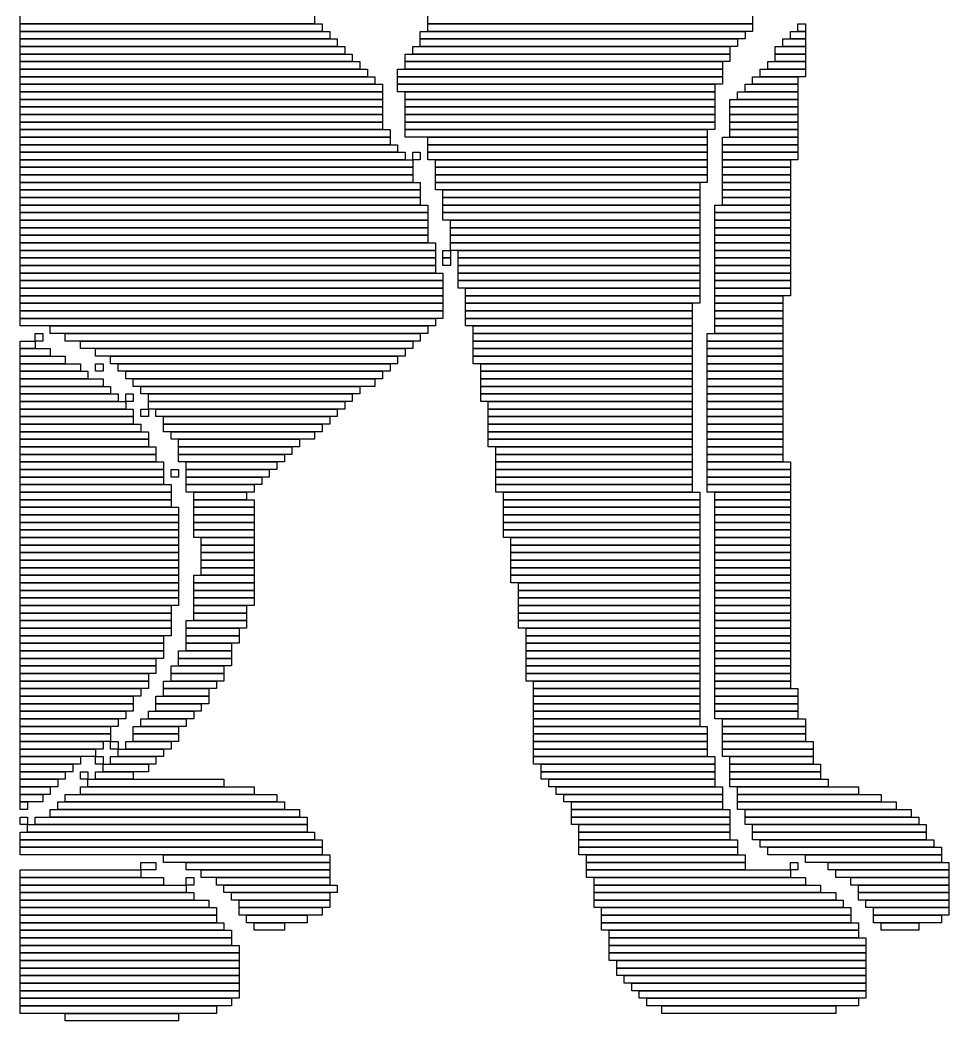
# Model space of a CAD drawing. Extents: x 445 to 568, y 413 to 631.
# Drawn here: x 445 to 568, y 413 to 545.5 of the extents above; entities that cross this region are included whole.
import ezdxf

# ---------------------------------------------------------------- set-up
doc = ezdxf.new("R2010")
doc.units = 0

msp = doc.modelspace()

# ---------------------------------------------------------------- linework, layer by layer
for p, q in [((445, 545), (445, 546)), ((484, 546), (484, 545)), ((499, 545), (499, 546)), ((542, 546), (542, 545)), ((484, 545), (445, 545)), ((445, 545), (485, 545)), ((445, 544), (445, 545)), ((485, 545), (485, 544)), ((542, 545), (499, 545)), ((499, 545), (542, 545)), ((499, 544), (499, 545)), ((542, 545), (542, 544)), ((548, 545), (549, 545)), ((548, 544), (548, 545)), ((549, 545), (549, 544)), ((485, 544), (445, 544)), ((445, 544), (486, 544)), ((445, 543), (445, 544)), ((486, 544), (486, 543)), ((498, 544), (541, 544)), ((498, 543), (498, 544)), ((542, 544), (499, 544)), ((541, 544), (541, 543)), ((547, 544), (549, 544)), ((547, 543), (547, 544)), ((549, 544), (548, 544)), ((549, 544), (549, 543)), ((486, 543), (445, 543)), ((445, 543), (487, 543)), ((445, 542), (445, 543)), ((487, 542), (445, 542)), ((445, 542), (488, 542)), ((445, 541), (445, 542)), ((487, 543), (487, 542)), ((488, 542), (488, 541)), ((497, 542), (539, 542)), ((497, 541), (497, 542)), ((541, 543), (498, 543)), ((498, 543), (540, 543)), ((498, 542), (498, 543)), ((540, 542), (498, 542)), ((539, 542), (539, 541)), ((540, 543), (540, 542)), ((545, 542), (549, 542)), ((545, 541), (545, 542)), ((546, 543), (549, 543)), ((546, 542), (546, 543)), ((549, 542), (546, 542)), ((549, 543), (547, 543)), ((549, 543), (549, 542)), ((549, 542), (549, 541)), ((488, 541), (445, 541)), ((445, 541), (489, 541)), ((445, 540), (445, 541)), ((489, 541), (489, 540)), ((496, 541), (539, 541)), ((496, 540), (496, 541)), ((539, 541), (497, 541)), ((539, 541), (539, 540)), ((549, 541), (545, 541)), ((545, 541), (549, 541)), ((545, 540), (545, 541)), ((549, 541), (549, 540)), ((489, 540), (445, 540)), ((445, 540), (490, 540)), ((445, 539), (445, 540)), ((490, 540), (490, 539)), ((539, 540), (496, 540)), ((496, 540), (538, 540)), ((496, 539), (496, 540)), ((538, 540), (538, 539)), ((544, 540), (549, 540)), ((544, 539), (544, 540)), ((549, 540), (545, 540)), ((549, 540), (549, 539)), ((490, 539), (445, 539)), ((445, 539), (491, 539)), ((445, 538), (445, 539)), ((491, 538), (445, 538)), ((445, 538), (492, 538)), ((445, 537), (445, 538)), ((491, 539), (491, 538)), ((492, 538), (492, 537)), ((495, 539), (538, 539)), ((495, 538), (495, 539)), ((538, 538), (495, 538)), ((495, 538), (538, 538)), ((495, 537), (495, 538)), ((538, 539), (496, 539)), ((538, 539), (538, 538)), ((538, 538), (538, 537)), ((542, 538), (548, 538)), ((542, 537), (542, 538)), ((543, 539), (549, 539)), ((543, 538), (543, 539)), ((549, 538), (543, 538)), ((549, 539), (544, 539)), ((548, 538), (548, 537)), ((549, 539), (549, 538)), ((492, 537), (445, 537)), ((445, 537), (493, 537)), ((445, 536), (445, 537)), ((493, 537), (493, 536)), ((538, 537), (495, 537)), ((495, 537), (537, 537)), ((495, 536), (495, 537)), ((537, 537), (537, 536)), ((541, 537), (548, 537)), ((541, 536), (541, 537)), ((548, 537), (542, 537)), ((548, 537), (548, 536)), ((493, 536), (445, 536)), ((445, 536), (493, 536)), ((445, 535), (445, 536)), ((493, 536), (493, 535)), ((537, 536), (495, 536)), ((496, 536), (537, 536)), ((496, 535), (496, 536)), ((537, 536), (537, 535)), ((540, 536), (548, 536)), ((540, 535), (540, 536)), ((548, 536), (541, 536)), ((548, 536), (548, 535)), ((493, 535), (445, 535)), ((445, 535), (493, 535)), ((445, 534), (445, 535)), ((493, 534), (445, 534)), ((445, 534), (493, 534)), ((445, 533), (445, 534)), ((493, 535), (493, 534)), ((493, 534), (493, 533)), ((537, 535), (496, 535)), ((496, 535), (537, 535)), ((496, 534), (496, 535)), ((537, 534), (496, 534)), ((496, 534), (537, 534)), ((496, 533), (496, 534)), ((537, 535), (537, 534)), ((537, 534), (537, 533)), ((539, 535), (548, 535)), ((539, 534), (539, 535)), ((548, 534), (539, 534)), ((539, 534), (548, 534)), ((539, 533), (539, 534)), ((548, 535), (540, 535)), ((548, 535), (548, 534)), ((548, 534), (548, 533)), ((493, 533), (445, 533)), ((445, 533), (493, 533)), ((445, 532), (445, 533)), ((493, 533), (493, 532)), ((537, 533), (496, 533)), ((496, 533), (537, 533)), ((496, 532), (496, 533)), ((537, 533), (537, 532)), ((548, 533), (539, 533)), ((539, 533), (548, 533)), ((539, 532), (539, 533)), ((548, 533), (548, 532)), ((493, 532), (445, 532)), ((445, 532), (493, 532)), ((445, 531), (445, 532)), ((493, 532), (493, 531)), ((537, 532), (496, 532)), ((496, 532), (537, 532)), ((496, 531), (496, 532)), ((537, 532), (537, 531)), ((548, 532), (539, 532)), ((539, 532), (548, 532)), ((539, 531), (539, 532)), ((548, 532), (548, 531)), ((493, 531), (445, 531)), ((445, 531), (494, 531)), ((445, 530), (445, 531)), ((494, 530), (445, 530)), ((445, 530), (494, 530)), ((445, 529), (445, 530)), ((494, 531), (494, 530)), ((494, 530), (494, 529)), ((537, 531), (496, 531)), ((496, 531), (536, 531)), ((496, 530), (496, 531)), ((536, 530), (496, 530)), ((499, 530), (536, 530)), ((499, 529), (499, 530)), ((536, 531), (536, 530)), ((536, 530), (536, 529)), ((538, 530), (548, 530)), ((538, 529), (538, 530)), ((548, 531), (539, 531)), ((539, 531), (548, 531)), ((539, 530), (539, 531)), ((548, 530), (539, 530)), ((548, 531), (548, 530)), ((548, 530), (548, 529)), ((494, 529), (445, 529)), ((445, 529), (495, 529)), ((445, 528), (445, 529)), ((495, 529), (495, 528)), ((536, 529), (499, 529)), ((499, 529), (536, 529)), ((499, 528), (499, 529)), ((536, 529), (536, 528)), ((548, 529), (538, 529)), ((538, 529), (548, 529)), ((538, 528), (538, 529)), ((548, 529), (548, 528)), ((495, 528), (445, 528)), ((445, 528), (496, 528)), ((445, 527), (445, 528)), ((496, 528), (496, 527)), ((497, 528), (498, 528)), ((497, 527), (497, 528)), ((498, 528), (498, 527)), ((536, 528), (499, 528)), ((499, 528), (536, 528)), ((499, 527), (499, 528)), ((536, 528), (536, 527)), ((548, 528), (538, 528)), ((538, 528), (548, 528)), ((538, 527), (538, 528)), ((548, 528), (548, 527)), ((496, 527), (445, 527)), ((445, 527), (497, 527)), ((445, 526), (445, 527)), ((498, 527), (497, 527)), ((497, 527), (497, 526)), ((536, 527), (499, 527)), ((500, 527), (536, 527)), ((500, 526), (500, 527)), ((536, 527), (536, 526)), ((548, 527), (538, 527)), ((538, 527), (547, 527)), ((538, 526), (538, 527)), ((547, 527), (547, 526)), ((497, 526), (445, 526)), ((445, 526), (497, 526)), ((445, 525), (445, 526)), ((497, 525), (445, 525)), ((445, 525), (497, 525)), ((445, 524), (445, 525)), ((497, 526), (497, 525)), ((497, 525), (497, 524)), ((536, 526), (500, 526)), ((500, 526), (536, 526)), ((500, 525), (500, 526)), ((536, 525), (500, 525)), ((500, 525), (536, 525)), ((500, 524), (500, 525)), ((536, 526), (536, 525)), ((536, 525), (536, 524)), ((547, 526), (538, 526)), ((538, 526), (547, 526)), ((538, 525), (538, 526)), ((547, 525), (538, 525)), ((538, 525), (547, 525)), ((538, 524), (538, 525)), ((547, 526), (547, 525)), ((547, 525), (547, 524)), ((497, 524), (445, 524)), ((445, 524), (498, 524)), ((445, 523), (445, 524)), ((498, 524), (498, 523)), ((536, 524), (500, 524)), ((500, 524), (535, 524)), ((500, 523), (500, 524)), ((535, 524), (535, 523)), ((547, 524), (538, 524)), ((538, 524), (547, 524)), ((538, 523), (538, 524)), ((547, 524), (547, 523)), ((498, 523), (445, 523)), ((445, 523), (498, 523)), ((445, 522), (445, 523)), ((498, 523), (498, 522)), ((535, 523), (500, 523)), ((501, 523), (535, 523)), ((501, 522), (501, 523)), ((535, 523), (535, 522)), ((547, 523), (538, 523)), ((538, 523), (547, 523)), ((538, 522), (538, 523)), ((547, 523), (547, 522)), ((498, 522), (445, 522)), ((445, 522), (498, 522)), ((445, 521), (445, 522)), ((498, 521), (445, 521)), ((445, 521), (499, 521)), ((445, 520), (445, 521)), ((498, 522), (498, 521)), ((499, 521), (499, 520)), ((535, 522), (501, 522)), ((501, 522), (535, 522)), ((501, 521), (501, 522)), ((535, 521), (501, 521)), ((501, 521), (535, 521)), ((501, 520), (501, 521)), ((535, 522), (535, 521)), ((535, 521), (535, 520)), ((537, 521), (547, 521)), ((537, 520), (537, 521)), ((547, 522), (538, 522)), ((538, 522), (547, 522)), ((538, 521), (538, 522)), ((547, 521), (538, 521)), ((547, 522), (547, 521)), ((547, 521), (547, 520)), ((499, 520), (445, 520)), ((445, 520), (499, 520)), ((445, 519), (445, 520)), ((499, 520), (499, 519)), ((535, 520), (501, 520)), ((501, 520), (535, 520)), ((501, 519), (501, 520)), ((535, 520), (535, 519)), ((547, 520), (537, 520)), ((537, 520), (547, 520)), ((537, 519), (537, 520)), ((547, 520), (547, 519)), ((499, 519), (445, 519)), ((445, 519), (499, 519)), ((445, 518), (445, 519)), ((499, 519), (499, 518)), ((535, 519), (501, 519)), ((502, 519), (535, 519)), ((502, 518), (502, 519)), ((535, 519), (535, 518)), ((547, 519), (537, 519)), ((537, 519), (547, 519)), ((537, 518), (537, 519)), ((547, 519), (547, 518)), ((499, 518), (445, 518)), ((445, 518), (499, 518)), ((445, 517), (445, 518)), ((499, 517), (445, 517)), ((445, 517), (499, 517)), ((445, 516), (445, 517)), ((499, 518), (499, 517)), ((499, 517), (499, 516)), ((535, 518), (502, 518)), ((502, 518), (535, 518)), ((502, 517), (502, 518)), ((535, 517), (502, 517)), ((502, 517), (535, 517)), ((502, 516), (502, 517)), ((535, 518), (535, 517)), ((535, 517), (535, 516)), ((547, 518), (537, 518)), ((537, 518), (547, 518)), ((537, 517), (537, 518)), ((547, 517), (537, 517)), ((537, 517), (547, 517)), ((537, 516), (537, 517)), ((547, 518), (547, 517)), ((547, 517), (547, 516)), ((499, 516), (445, 516)), ((445, 516), (500, 516)), ((445, 515), (445, 516)), ((500, 516), (500, 515)), ((535, 516), (502, 516)), ((502, 516), (535, 516)), ((502, 515), (502, 516)), ((535, 516), (535, 515)), ((547, 516), (537, 516)), ((537, 516), (547, 516)), ((537, 515), (537, 516)), ((547, 516), (547, 515)), ((500, 515), (445, 515)), ((445, 515), (500, 515)), ((445, 514), (445, 515)), ((500, 515), (500, 514)), ((501, 515), (502, 515)), ((501, 514), (501, 515)), ((535, 515), (502, 515)), ((502, 515), (502, 514)), ((503, 515), (535, 515)), ((503, 514), (503, 515)), ((535, 515), (535, 514)), ((547, 515), (537, 515)), ((537, 515), (547, 515)), ((537, 514), (537, 515)), ((547, 515), (547, 514)), ((500, 514), (445, 514)), ((445, 514), (500, 514)), ((445, 513), (445, 514)), ((500, 513), (445, 513)), ((445, 513), (500, 513)), ((445, 512), (445, 513)), ((500, 514), (500, 513)), ((500, 513), (500, 512)), ((502, 514), (501, 514)), ((501, 514), (502, 514)), ((501, 513), (501, 514)), ((502, 513), (501, 513)), ((502, 514), (502, 513)), ((535, 514), (503, 514)), ((503, 514), (535, 514)), ((503, 513), (503, 514)), ((535, 513), (503, 513)), ((503, 513), (535, 513)), ((503, 512), (503, 513)), ((535, 514), (535, 513)), ((535, 513), (535, 512)), ((547, 514), (537, 514)), ((537, 514), (547, 514)), ((537, 513), (537, 514)), ((547, 513), (537, 513)), ((537, 513), (547, 513)), ((537, 512), (537, 513)), ((547, 514), (547, 513)), ((547, 513), (547, 512)), ((500, 512), (445, 512)), ((445, 512), (501, 512)), ((445, 511), (445, 512)), ((501, 512), (501, 511)), ((535, 512), (503, 512)), ((503, 512), (535, 512)), ((503, 511), (503, 512)), ((535, 512), (535, 511)), ((547, 512), (537, 512)), ((537, 512), (547, 512)), ((537, 511), (537, 512)), ((547, 512), (547, 511)), ((501, 511), (445, 511)), ((445, 511), (501, 511)), ((445, 510), (445, 511)), ((501, 511), (501, 510)), ((535, 511), (503, 511)), ((503, 511), (535, 511)), ((503, 510), (503, 511)), ((535, 511), (535, 510)), ((547, 511), (537, 511)), ((537, 511), (547, 511)), ((537, 510), (537, 511)), ((547, 511), (547, 510)), ((501, 510), (445, 510)), ((445, 510), (501, 510)), ((445, 509), (445, 510)), ((501, 509), (445, 509)), ((445, 509), (501, 509)), ((445, 508), (445, 509)), ((501, 510), (501, 509)), ((501, 509), (501, 508)), ((535, 510), (503, 510)), ((504, 510), (535, 510)), ((504, 509), (504, 510)), ((535, 509), (504, 509)), ((504, 509), (535, 509)), ((504, 508), (504, 509)), ((535, 510), (535, 509)), ((535, 509), (535, 508)), ((547, 510), (537, 510)), ((537, 510), (547, 510)), ((537, 509), (537, 510)), ((547, 509), (537, 509)), ((537, 509), (546, 509)), ((537, 508), (537, 509)), ((546, 509), (546, 508)), ((547, 510), (547, 509)), ((501, 508), (445, 508)), ((445, 508), (501, 508)), ((445, 507), (445, 508)), ((501, 508), (501, 507)), ((535, 508), (504, 508)), ((504, 508), (534, 508)), ((504, 507), (504, 508)), ((534, 508), (534, 507)), ((546, 508), (537, 508)), ((537, 508), (546, 508)), ((537, 507), (537, 508)), ((546, 508), (546, 507)), ((501, 507), (445, 507)), ((445, 507), (501, 507)), ((445, 506), (445, 507)), ((501, 507), (501, 506)), ((534, 507), (504, 507)), ((504, 507), (534, 507)), ((504, 506), (504, 507)), ((534, 507), (534, 506)), ((546, 507), (537, 507)), ((537, 507), (546, 507)), ((537, 506), (537, 507)), ((546, 507), (546, 506)), ((501, 506), (445, 506)), ((445, 506), (500, 506)), ((445, 505), (445, 506)), ((500, 505), (445, 505)), ((449, 505), (499, 505)), ((449, 504), (449, 505)), ((499, 505), (499, 504)), ((500, 506), (500, 505)), ((534, 506), (504, 506)), ((504, 506), (534, 506)), ((504, 505), (504, 506)), ((534, 505), (504, 505)), ((505, 505), (534, 505)), ((505, 504), (505, 505)), ((534, 506), (534, 505)), ((534, 505), (534, 504)), ((546, 506), (537, 506)), ((537, 506), (546, 506)), ((537, 505), (537, 506)), ((546, 505), (537, 505)), ((537, 505), (546, 505)), ((537, 504), (537, 505)), ((546, 506), (546, 505)), ((546, 505), (546, 504)), ((447, 504), (448, 504)), ((447, 503), (447, 504)), ((448, 504), (448, 503)), ((499, 504), (449, 504)), ((451, 504), (498, 504)), ((451, 503), (451, 504)), ((498, 504), (498, 503)), ((534, 504), (505, 504)), ((505, 504), (534, 504)), ((505, 503), (505, 504)), ((534, 504), (534, 503)), ((536, 504), (546, 504)), ((536, 503), (536, 504)), ((546, 504), (537, 504)), ((546, 504), (546, 503)), ((445, 503), (447, 503)), ((445, 502), (445, 503)), ((448, 503), (447, 503)), ((447, 503), (447, 502)), ((498, 503), (451, 503)), ((453, 503), (497, 503)), ((453, 502), (453, 503)), ((497, 503), (497, 502)), ((534, 503), (505, 503)), ((505, 503), (534, 503)), ((505, 502), (505, 503)), ((534, 503), (534, 502)), ((546, 503), (536, 503)), ((536, 503), (546, 503)), ((536, 502), (536, 503)), ((546, 503), (546, 502)), ((447, 502), (445, 502)), ((445, 502), (449, 502)), ((445, 501), (445, 502)), ((449, 501), (445, 501)), ((445, 501), (451, 501)), ((445, 500), (445, 501)), ((449, 502), (449, 501)), ((451, 501), (451, 500)), ((497, 502), (453, 502)), ((455, 502), (496, 502)), ((455, 501), (455, 502)), ((496, 501), (455, 501)), ((457, 501), (495, 501)), ((457, 500), (457, 501)), ((495, 501), (495, 500)), ((496, 502), (496, 501)), ((534, 502), (505, 502)), ((505, 502), (534, 502)), ((505, 501), (505, 502)), ((534, 501), (505, 501)), ((505, 501), (534, 501)), ((505, 500), (505, 501)), ((534, 502), (534, 501)), ((534, 501), (534, 500)), ((546, 502), (536, 502)), ((536, 502), (546, 502)), ((536, 501), (536, 502)), ((546, 501), (536, 501)), ((536, 501), (546, 501)), ((536, 500), (536, 501)), ((546, 502), (546, 501)), ((546, 501), (546, 500)), ((451, 500), (445, 500)), ((445, 500), (453, 500)), ((445, 499), (445, 500)), ((453, 500), (453, 499)), ((455, 500), (456, 500)), ((455, 499), (455, 500)), ((456, 500), (456, 499)), ((495, 500), (457, 500)), ((458, 500), (494, 500)), ((458, 499), (458, 500)), ((494, 500), (494, 499)), ((534, 500), (505, 500)), ((506, 500), (534, 500)), ((506, 499), (506, 500)), ((534, 500), (534, 499)), ((546, 500), (536, 500)), ((536, 500), (546, 500)), ((536, 499), (536, 500)), ((546, 500), (546, 499)), ((453, 499), (445, 499)), ((445, 499), (454, 499)), ((445, 498), (445, 499)), ((454, 499), (454, 498)), ((456, 499), (455, 499)), ((494, 499), (458, 499)), ((459, 499), (493, 499)), ((459, 498), (459, 499)), ((493, 499), (493, 498)), ((534, 499), (506, 499)), ((506, 499), (534, 499)), ((506, 498), (506, 499)), ((534, 499), (534, 498)), ((546, 499), (536, 499)), ((536, 499), (546, 499)), ((536, 498), (536, 499)), ((546, 499), (546, 498)), ((454, 498), (445, 498)), ((445, 498), (456, 498)), ((445, 497), (445, 498)), ((456, 497), (445, 497)), ((445, 497), (457, 497)), ((445, 496), (445, 497)), ((456, 498), (456, 497)), ((457, 497), (457, 496)), ((493, 498), (459, 498)), ((460, 498), (492, 498)), ((460, 497), (460, 498)), ((492, 497), (460, 497)), ((461, 497), (490, 497)), ((461, 496), (461, 497)), ((490, 497), (490, 496)), ((492, 498), (492, 497)), ((534, 498), (506, 498)), ((506, 498), (534, 498)), ((506, 497), (506, 498)), ((534, 497), (506, 497)), ((506, 497), (534, 497)), ((506, 496), (506, 497)), ((534, 498), (534, 497)), ((534, 497), (534, 496)), ((546, 498), (536, 498)), ((536, 498), (546, 498)), ((536, 497), (536, 498)), ((546, 497), (536, 497)), ((536, 497), (546, 497)), ((536, 496), (536, 497)), ((546, 498), (546, 497)), ((546, 497), (546, 496)), ((457, 496), (445, 496)), ((445, 496), (458, 496)), ((445, 495), (445, 496)), ((458, 496), (458, 495)), ((459, 496), (460, 496)), ((459, 495), (459, 496)), ((460, 496), (460, 495)), ((490, 496), (461, 496)), ((462, 496), (489, 496)), ((462, 495), (462, 496)), ((489, 496), (489, 495)), ((534, 496), (506, 496)), ((506, 496), (534, 496)), ((506, 495), (506, 496)), ((534, 496), (534, 495)), ((546, 496), (536, 496)), ((536, 496), (546, 496)), ((536, 495), (536, 496)), ((546, 496), (546, 495)), ((458, 495), (445, 495)), ((445, 495), (459, 495)), ((445, 494), (445, 495)), ((460, 495), (459, 495)), ((459, 495), (459, 494)), ((489, 495), (462, 495)), ((462, 495), (488, 495)), ((462, 494), (462, 495)), ((488, 495), (488, 494)), ((534, 495), (506, 495)), ((507, 495), (534, 495)), ((507, 494), (507, 495)), ((534, 495), (534, 494)), ((546, 495), (536, 495)), ((536, 495), (546, 495)), ((536, 494), (536, 495)), ((546, 495), (546, 494)), ((459, 494), (445, 494)), ((445, 494), (460, 494)), ((445, 493), (445, 494)), ((460, 493), (445, 493)), ((445, 493), (460, 493)), ((445, 492), (445, 493)), ((460, 494), (460, 493)), ((460, 493), (460, 492)), ((461, 494), (462, 494)), ((461, 493), (461, 494)), ((462, 493), (461, 493)), ((488, 494), (462, 494)), ((462, 494), (462, 493)), ((463, 494), (487, 494)), ((463, 493), (463, 494)), ((487, 493), (463, 493)), ((464, 493), (486, 493)), ((464, 492), (464, 493)), ((486, 493), (486, 492)), ((487, 494), (487, 493)), ((534, 494), (507, 494)), ((507, 494), (534, 494)), ((507, 493), (507, 494)), ((534, 493), (507, 493)), ((507, 493), (534, 493)), ((507, 492), (507, 493)), ((534, 494), (534, 493)), ((534, 493), (534, 492)), ((546, 494), (536, 494)), ((536, 494), (546, 494)), ((536, 493), (536, 494)), ((546, 493), (536, 493)), ((536, 493), (546, 493)), ((536, 492), (536, 493)), ((546, 494), (546, 493)), ((546, 493), (546, 492)), ((460, 492), (445, 492)), ((445, 492), (461, 492)), ((445, 491), (445, 492)), ((461, 492), (461, 491)), ((486, 492), (464, 492)), ((464, 492), (485, 492)), ((464, 491), (464, 492)), ((485, 492), (485, 491)), ((534, 492), (507, 492)), ((507, 492), (534, 492)), ((507, 491), (507, 492)), ((534, 492), (534, 491)), ((546, 492), (536, 492)), ((536, 492), (546, 492)), ((536, 491), (536, 492)), ((546, 492), (546, 491)), ((461, 491), (445, 491)), ((445, 491), (462, 491)), ((445, 490), (445, 491)), ((462, 491), (462, 490)), ((485, 491), (464, 491)), ((465, 491), (484, 491)), ((465, 490), (465, 491)), ((484, 491), (484, 490)), ((534, 491), (507, 491)), ((507, 491), (534, 491)), ((507, 490), (507, 491)), ((534, 491), (534, 490)), ((546, 491), (536, 491)), ((536, 491), (546, 491)), ((536, 490), (536, 491)), ((546, 491), (546, 490)), ((462, 490), (445, 490)), ((445, 490), (462, 490)), ((445, 489), (445, 490)), ((462, 489), (445, 489)), ((445, 489), (463, 489)), ((445, 488), (445, 489)), ((462, 490), (462, 489)), ((463, 489), (463, 488)), ((484, 490), (465, 490)), ((466, 490), (482, 490)), ((466, 489), (466, 490)), ((482, 489), (466, 489)), ((466, 489), (481, 489)), ((466, 488), (466, 489)), ((481, 489), (481, 488)), ((482, 490), (482, 489)), ((534, 490), (507, 490)), ((507, 490), (534, 490)), ((507, 489), (507, 490)), ((534, 489), (507, 489)), ((508, 489), (534, 489)), ((508, 488), (508, 489)), ((534, 490), (534, 489)), ((534, 489), (534, 488)), ((546, 490), (536, 490)), ((536, 490), (546, 490)), ((536, 489), (536, 490)), ((546, 489), (536, 489)), ((536, 489), (546, 489)), ((536, 488), (536, 489)), ((546, 490), (546, 489)), ((546, 489), (546, 488)), ((463, 488), (445, 488)), ((445, 488), (463, 488)), ((445, 487), (445, 488)), ((463, 488), (463, 487)), ((481, 488), (466, 488)), ((466, 488), (480, 488)), ((466, 487), (466, 488)), ((480, 488), (480, 487)), ((534, 488), (508, 488)), ((508, 488), (534, 488)), ((508, 487), (508, 488)), ((534, 488), (534, 487)), ((546, 488), (536, 488)), ((536, 488), (546, 488)), ((536, 487), (536, 488)), ((546, 488), (546, 487)), ((463, 487), (445, 487)), ((445, 487), (464, 487)), ((445, 486), (445, 487)), ((464, 487), (464, 486)), ((480, 487), (466, 487)), ((467, 487), (479, 487)), ((467, 486), (467, 487)), ((479, 487), (479, 486)), ((534, 487), (508, 487)), ((508, 487), (534, 487)), ((508, 486), (508, 487)), ((534, 487), (534, 486)), ((546, 487), (536, 487)), ((536, 487), (547, 487)), ((536, 486), (536, 487)), ((547, 487), (547, 486)), ((464, 486), (445, 486)), ((445, 486), (464, 486)), ((445, 485), (445, 486)), ((464, 485), (445, 485)), ((445, 485), (464, 485)), ((445, 484), (445, 485)), ((464, 486), (464, 485)), ((464, 485), (464, 484)), ((465, 486), (466, 486)), ((465, 485), (465, 486)), ((466, 485), (465, 485)), ((466, 486), (466, 485)), ((479, 486), (467, 486)), ((467, 486), (478, 486)), ((467, 485), (467, 486)), ((478, 485), (467, 485)), ((467, 485), (477, 485)), ((467, 484), (467, 485)), ((477, 485), (477, 484)), ((478, 486), (478, 485)), ((534, 486), (508, 486)), ((508, 486), (534, 486)), ((508, 485), (508, 486)), ((534, 485), (508, 485)), ((508, 485), (534, 485)), ((508, 484), (508, 485)), ((534, 486), (534, 485)), ((534, 485), (534, 484)), ((547, 486), (536, 486)), ((536, 486), (547, 486)), ((536, 485), (536, 486)), ((547, 485), (536, 485)), ((536, 485), (547, 485)), ((536, 484), (536, 485)), ((547, 486), (547, 485)), ((547, 485), (547, 484)), ((464, 484), (445, 484)), ((445, 484), (465, 484)), ((445, 483), (445, 484)), ((465, 484), (465, 483)), ((477, 484), (467, 484)), ((467, 484), (476, 484)), ((467, 483), (467, 484)), ((476, 484), (476, 483)), ((534, 484), (508, 484)), ((508, 484), (534, 484)), ((508, 483), (508, 484)), ((534, 484), (534, 483)), ((547, 484), (536, 484)), ((536, 484), (547, 484)), ((536, 483), (536, 484)), ((547, 484), (547, 483)), ((465, 483), (445, 483)), ((445, 483), (465, 483)), ((445, 482), (445, 483)), ((465, 483), (465, 482)), ((476, 483), (467, 483)), ((468, 483), (475, 483)), ((468, 482), (468, 483)), ((475, 483), (475, 482)), ((534, 483), (508, 483)), ((509, 483), (535, 483)), ((509, 482), (509, 483)), ((535, 483), (535, 482)), ((547, 483), (536, 483)), ((537, 483), (547, 483)), ((537, 482), (537, 483)), ((547, 483), (547, 482)), ((465, 482), (445, 482)), ((445, 482), (465, 482)), ((445, 481), (445, 482)), ((465, 481), (445, 481)), ((445, 481), (466, 481)), ((445, 480), (445, 481)), ((465, 482), (465, 481)), ((466, 481), (466, 480)), ((475, 482), (468, 482)), ((468, 482), (476, 482)), ((468, 481), (468, 482)), ((476, 481), (468, 481)), ((468, 481), (476, 481)), ((468, 480), (468, 481)), ((476, 482), (476, 481)), ((476, 481), (476, 480)), ((535, 482), (509, 482)), ((509, 482), (535, 482)), ((509, 481), (509, 482)), ((535, 481), (509, 481)), ((509, 481), (535, 481)), ((509, 480), (509, 481)), ((535, 482), (535, 481)), ((535, 481), (535, 480)), ((547, 482), (537, 482)), ((537, 482), (547, 482)), ((537, 481), (537, 482)), ((547, 481), (537, 481)), ((537, 481), (547, 481)), ((537, 480), (537, 481)), ((547, 482), (547, 481)), ((547, 481), (547, 480)), ((466, 480), (445, 480)), ((445, 480), (466, 480)), ((445, 479), (445, 480)), ((466, 480), (466, 479)), ((476, 480), (468, 480)), ((468, 480), (476, 480)), ((468, 479), (468, 480)), ((476, 480), (476, 479)), ((535, 480), (509, 480)), ((509, 480), (535, 480)), ((509, 479), (509, 480)), ((535, 480), (535, 479)), ((547, 480), (537, 480)), ((537, 480), (547, 480)), ((537, 479), (537, 480)), ((547, 480), (547, 479)), ((466, 479), (445, 479)), ((445, 479), (466, 479)), ((445, 478), (445, 479)), ((466, 479), (466, 478)), ((476, 479), (468, 479)), ((468, 479), (476, 479)), ((468, 478), (468, 479)), ((476, 479), (476, 478)), ((535, 479), (509, 479)), ((509, 479), (535, 479)), ((509, 478), (509, 479)), ((535, 479), (535, 478)), ((547, 479), (537, 479)), ((537, 479), (547, 479)), ((537, 478), (537, 479)), ((547, 479), (547, 478)), ((466, 478), (445, 478)), ((445, 478), (466, 478)), ((445, 477), (445, 478)), ((466, 477), (445, 477)), ((445, 477), (466, 477)), ((445, 476), (445, 477)), ((466, 478), (466, 477)), ((466, 477), (466, 476)), ((476, 478), (468, 478)), ((468, 478), (476, 478)), ((468, 477), (468, 478)), ((476, 477), (468, 477)), ((469, 477), (476, 477)), ((469, 476), (469, 477)), ((476, 478), (476, 477)), ((476, 477), (476, 476)), ((535, 478), (509, 478)), ((509, 478), (535, 478)), ((509, 477), (509, 478)), ((535, 477), (509, 477)), ((510, 477), (535, 477)), ((510, 476), (510, 477)), ((535, 478), (535, 477)), ((535, 477), (535, 476)), ((547, 478), (537, 478)), ((537, 478), (547, 478)), ((537, 477), (537, 478)), ((547, 477), (537, 477)), ((537, 477), (547, 477)), ((537, 476), (537, 477)), ((547, 478), (547, 477)), ((547, 477), (547, 476)), ((466, 476), (445, 476)), ((445, 476), (466, 476)), ((445, 475), (445, 476)), ((466, 476), (466, 475)), ((476, 476), (469, 476)), ((469, 476), (476, 476)), ((469, 475), (469, 476)), ((476, 476), (476, 475)), ((535, 476), (510, 476)), ((510, 476), (535, 476)), ((510, 475), (510, 476)), ((535, 476), (535, 475)), ((547, 476), (537, 476)), ((537, 476), (547, 476)), ((537, 475), (537, 476)), ((547, 476), (547, 475)), ((466, 475), (445, 475)), ((445, 475), (466, 475)), ((445, 474), (445, 475)), ((466, 475), (466, 474)), ((476, 475), (469, 475)), ((469, 475), (476, 475)), ((469, 474), (469, 475)), ((476, 475), (476, 474)), ((535, 475), (510, 475)), ((510, 475), (535, 475)), ((510, 474), (510, 475)), ((535, 475), (535, 474)), ((547, 475), (537, 475)), ((537, 475), (547, 475)), ((537, 474), (537, 475)), ((547, 475), (547, 474)), ((466, 474), (445, 474)), ((445, 474), (466, 474)), ((445, 473), (445, 474)), ((466, 474), (466, 473)), ((476, 474), (469, 474)), ((469, 474), (476, 474)), ((469, 473), (469, 474)), ((476, 474), (476, 473)), ((535, 474), (510, 474)), ((510, 474), (535, 474)), ((510, 473), (510, 474)), ((535, 474), (535, 473)), ((547, 474), (537, 474)), ((537, 474), (547, 474)), ((537, 473), (537, 474)), ((547, 474), (547, 473)), ((466, 473), (445, 473)), ((445, 473), (466, 473)), ((445, 472), (445, 473)), ((466, 472), (445, 472)), ((445, 472), (466, 472)), ((445, 471), (445, 472)), ((466, 473), (466, 472)), ((466, 472), (466, 471)), ((468, 472), (476, 472)), ((468, 471), (468, 472)), ((476, 473), (469, 473)), ((469, 473), (476, 473)), ((469, 472), (469, 473)), ((476, 472), (469, 472)), ((476, 473), (476, 472)), ((476, 472), (476, 471)), ((535, 473), (510, 473)), ((510, 473), (535, 473)), ((510, 472), (510, 473)), ((535, 472), (510, 472)), ((510, 472), (535, 472)), ((510, 471), (510, 472)), ((535, 473), (535, 472)), ((535, 472), (535, 471)), ((547, 473), (537, 473)), ((537, 473), (547, 473)), ((537, 472), (537, 473)), ((547, 472), (537, 472)), ((537, 472), (547, 472)), ((537, 471), (537, 472)), ((547, 473), (547, 472)), ((547, 472), (547, 471)), ((466, 471), (445, 471)), ((445, 471), (466, 471)), ((445, 470), (445, 471)), ((466, 471), (466, 470)), ((476, 471), (468, 471)), ((468, 471), (476, 471)), ((468, 470), (468, 471)), ((476, 471), (476, 470)), ((535, 471), (510, 471)), ((511, 471), (535, 471)), ((511, 470), (511, 471)), ((535, 471), (535, 470)), ((547, 471), (537, 471)), ((537, 471), (547, 471)), ((537, 470), (537, 471)), ((547, 471), (547, 470)), ((466, 470), (445, 470)), ((445, 470), (466, 470)), ((445, 469), (445, 470)), ((466, 470), (466, 469)), ((476, 470), (468, 470)), ((468, 470), (476, 470)), ((468, 469), (468, 470)), ((476, 470), (476, 469)), ((535, 470), (511, 470)), ((511, 470), (535, 470)), ((511, 469), (511, 470)), ((535, 470), (535, 469)), ((547, 470), (537, 470)), ((537, 470), (547, 470)), ((537, 469), (537, 470)), ((547, 470), (547, 469)), ((466, 469), (445, 469)), ((445, 469), (466, 469)), ((445, 468), (445, 469)), ((466, 468), (445, 468)), ((445, 468), (465, 468)), ((445, 467), (445, 468)), ((465, 468), (465, 467)), ((466, 469), (466, 468)), ((476, 469), (468, 469)), ((468, 469), (476, 469)), ((468, 468), (468, 469)), ((476, 468), (468, 468)), ((468, 468), (475, 468)), ((468, 467), (468, 468)), ((475, 468), (475, 467)), ((476, 469), (476, 468)), ((535, 469), (511, 469)), ((511, 469), (535, 469)), ((511, 468), (511, 469)), ((535, 468), (511, 468)), ((511, 468), (535, 468)), ((511, 467), (511, 468)), ((535, 469), (535, 468)), ((535, 468), (535, 467)), ((547, 469), (537, 469)), ((537, 469), (547, 469)), ((537, 468), (537, 469)), ((547, 468), (537, 468)), ((537, 468), (547, 468)), ((537, 467), (537, 468)), ((547, 469), (547, 468)), ((547, 468), (547, 467)), ((465, 467), (445, 467)), ((445, 467), (465, 467)), ((445, 466), (445, 467)), ((465, 467), (465, 466)), ((475, 467), (468, 467)), ((468, 467), (475, 467)), ((468, 466), (468, 467)), ((475, 467), (475, 466)), ((535, 467), (511, 467)), ((511, 467), (535, 467)), ((511, 466), (511, 467)), ((535, 467), (535, 466)), ((547, 467), (537, 467)), ((537, 467), (547, 467)), ((537, 466), (537, 467)), ((547, 467), (547, 466)), ((465, 466), (445, 466)), ((445, 466), (465, 466)), ((445, 465), (445, 466)), ((465, 466), (465, 465)), ((467, 466), (475, 466)), ((467, 465), (467, 466)), ((475, 466), (468, 466)), ((475, 466), (475, 465)), ((535, 466), (511, 466)), ((511, 466), (535, 466)), ((511, 465), (511, 466)), ((535, 466), (535, 465)), ((547, 466), (537, 466)), ((537, 466), (547, 466)), ((537, 465), (537, 466)), ((547, 466), (547, 465)), ((465, 465), (445, 465)), ((445, 465), (465, 465)), ((445, 464), (445, 465)), ((465, 464), (445, 464)), ((445, 464), (464, 464)), ((445, 463), (445, 464)), ((464, 464), (464, 463)), ((465, 465), (465, 464)), ((475, 465), (467, 465)), ((467, 465), (474, 465)), ((467, 464), (467, 465)), ((474, 464), (467, 464)), ((467, 464), (474, 464)), ((467, 463), (467, 464)), ((474, 465), (474, 464)), ((474, 464), (474, 463)), ((535, 465), (511, 465)), ((512, 465), (535, 465)), ((512, 464), (512, 465)), ((535, 464), (512, 464)), ((512, 464), (535, 464)), ((512, 463), (512, 464)), ((535, 465), (535, 464)), ((535, 464), (535, 463)), ((547, 465), (537, 465)), ((537, 465), (547, 465)), ((537, 464), (537, 465)), ((547, 464), (537, 464)), ((537, 464), (547, 464)), ((537, 463), (537, 464)), ((547, 465), (547, 464)), ((547, 464), (547, 463)), ((464, 463), (445, 463)), ((445, 463), (464, 463)), ((445, 462), (445, 463)), ((464, 463), (464, 462)), ((474, 463), (467, 463)), ((467, 463), (473, 463)), ((467, 462), (467, 463)), ((473, 463), (473, 462)), ((535, 463), (512, 463)), ((512, 463), (535, 463)), ((512, 462), (512, 463)), ((535, 463), (535, 462)), ((547, 463), (537, 463)), ((537, 463), (547, 463)), ((537, 462), (537, 463)), ((547, 463), (547, 462)), ((464, 462), (445, 462)), ((445, 462), (464, 462)), ((445, 461), (445, 462)), ((464, 462), (464, 461)), ((466, 462), (473, 462)), ((466, 461), (466, 462)), ((473, 462), (467, 462)), ((473, 462), (473, 461)), ((535, 462), (512, 462)), ((512, 462), (535, 462)), ((512, 461), (512, 462)), ((535, 462), (535, 461)), ((547, 462), (537, 462)), ((537, 462), (547, 462)), ((537, 461), (537, 462)), ((547, 462), (547, 461)), ((464, 461), (445, 461)), ((445, 461), (463, 461)), ((445, 460), (445, 461)), ((463, 460), (445, 460)), ((445, 460), (463, 460)), ((445, 459), (445, 460)), ((463, 461), (463, 460)), ((463, 460), (463, 459)), ((465, 460), (472, 460)), ((465, 459), (465, 460)), ((473, 461), (466, 461)), ((466, 461), (473, 461)), ((466, 460), (466, 461)), ((473, 460), (466, 460)), ((472, 460), (472, 459)), ((473, 461), (473, 460)), ((535, 461), (512, 461)), ((512, 461), (535, 461)), ((512, 460), (512, 461)), ((535, 460), (512, 460)), ((512, 460), (535, 460)), ((512, 459), (512, 460)), ((535, 461), (535, 460)), ((535, 460), (535, 459)), ((547, 461), (537, 461)), ((537, 461), (547, 461)), ((537, 460), (537, 461)), ((547, 460), (537, 460)), ((537, 460), (547, 460)), ((537, 459), (537, 460)), ((547, 461), (547, 460)), ((547, 460), (547, 459)), ((463, 459), (445, 459)), ((445, 459), (462, 459)), ((445, 458), (445, 459)), ((462, 459), (462, 458)), ((472, 459), (465, 459)), ((465, 459), (472, 459)), ((465, 458), (465, 459)), ((472, 459), (472, 458)), ((535, 459), (512, 459)), ((512, 459), (535, 459)), ((512, 458), (512, 459)), ((535, 459), (535, 458)), ((547, 459), (537, 459)), ((537, 459), (547, 459)), ((537, 458), (537, 459)), ((547, 459), (547, 458)), ((462, 458), (445, 458)), ((445, 458), (462, 458)), ((445, 457), (445, 458)), ((462, 458), (462, 457)), ((464, 458), (471, 458)), ((464, 457), (464, 458)), ((472, 458), (465, 458)), ((471, 458), (471, 457)), ((535, 458), (512, 458)), ((513, 458), (535, 458)), ((513, 457), (513, 458)), ((535, 458), (535, 457)), ((547, 458), (537, 458)), ((537, 458), (547, 458)), ((537, 457), (537, 458)), ((547, 458), (547, 457)), ((462, 457), (445, 457)), ((445, 457), (461, 457)), ((445, 456), (445, 457)), ((461, 456), (445, 456)), ((445, 456), (460, 456)), ((445, 455), (445, 456)), ((460, 456), (460, 455)), ((461, 457), (461, 456)), ((463, 456), (470, 456)), ((463, 455), (463, 456)), ((471, 457), (464, 457)), ((464, 457), (470, 457)), ((464, 456), (464, 457)), ((470, 456), (464, 456)), ((470, 457), (470, 456)), ((470, 456), (470, 455)), ((535, 457), (513, 457)), ((513, 457), (535, 457)), ((513, 456), (513, 457)), ((535, 456), (513, 456)), ((513, 456), (535, 456)), ((513, 455), (513, 456)), ((535, 457), (535, 456)), ((535, 456), (535, 455)), ((547, 457), (537, 457)), ((537, 457), (548, 457)), ((537, 456), (537, 457)), ((548, 456), (537, 456)), ((537, 456), (548, 456)), ((537, 455), (537, 456)), ((548, 457), (548, 456)), ((548, 456), (548, 455)), ((460, 455), (445, 455)), ((445, 455), (460, 455)), ((445, 454), (445, 455)), ((460, 455), (460, 454)), ((470, 455), (463, 455)), ((463, 455), (469, 455)), ((463, 454), (463, 455)), ((469, 455), (469, 454)), ((535, 455), (513, 455)), ((513, 455), (535, 455)), ((513, 454), (513, 455)), ((535, 455), (535, 454)), ((548, 455), (537, 455)), ((537, 455), (548, 455)), ((537, 454), (537, 455)), ((548, 455), (548, 454)), ((460, 454), (445, 454)), ((445, 454), (459, 454)), ((445, 453), (445, 454)), ((459, 454), (459, 453)), ((462, 454), (468, 454)), ((462, 453), (462, 454)), ((469, 454), (463, 454)), ((468, 454), (468, 453)), ((535, 454), (513, 454)), ((513, 454), (535, 454)), ((513, 453), (513, 454)), ((535, 454), (535, 453)), ((548, 454), (537, 454)), ((537, 454), (548, 454)), ((537, 453), (537, 454)), ((548, 454), (548, 453)), ((459, 453), (445, 453)), ((445, 453), (458, 453)), ((445, 452), (445, 453)), ((458, 452), (445, 452)), ((445, 452), (457, 452)), ((445, 451), (445, 452)), ((457, 452), (457, 451)), ((458, 453), (458, 452)), ((460, 452), (466, 452)), ((460, 451), (460, 452)), ((461, 453), (467, 453)), ((461, 452), (461, 453)), ((467, 452), (461, 452)), ((468, 453), (462, 453)), ((466, 452), (466, 451)), ((467, 453), (467, 452)), ((535, 453), (513, 453)), ((513, 453), (535, 453)), ((513, 452), (513, 453)), ((535, 452), (513, 452)), ((513, 452), (536, 452)), ((513, 451), (513, 452)), ((535, 453), (535, 452)), ((536, 452), (536, 451)), ((548, 453), (537, 453)), ((538, 453), (549, 453)), ((538, 452), (538, 453)), ((549, 452), (538, 452)), ((538, 452), (549, 452)), ((538, 451), (538, 452)), ((549, 453), (549, 452)), ((549, 452), (549, 451)), ((457, 451), (445, 451)), ((445, 451), (457, 451)), ((445, 450), (445, 451)), ((457, 451), (457, 450)), ((466, 451), (460, 451)), ((460, 451), (466, 451)), ((460, 450), (460, 451)), ((466, 451), (466, 450)), ((536, 451), (513, 451)), ((513, 451), (536, 451)), ((513, 450), (513, 451)), ((536, 451), (536, 450)), ((549, 451), (538, 451)), ((538, 451), (549, 451)), ((538, 450), (538, 451)), ((549, 451), (549, 450)), ((457, 450), (445, 450)), ((445, 450), (456, 450)), ((445, 449), (445, 450)), ((456, 450), (456, 449)), ((457, 450), (458, 450)), ((457, 449), (457, 450)), ((458, 450), (458, 449)), ((459, 450), (465, 450)), ((459, 449), (459, 450)), ((466, 450), (460, 450)), ((465, 450), (465, 449)), ((536, 450), (513, 450)), ((513, 450), (536, 450)), ((513, 449), (513, 450)), ((536, 450), (536, 449)), ((549, 450), (538, 450)), ((538, 450), (550, 450)), ((538, 449), (538, 450)), ((550, 450), (550, 449)), ((456, 449), (445, 449)), ((445, 449), (455, 449)), ((445, 448), (445, 449)), ((455, 448), (445, 448)), ((445, 448), (453, 448)), ((445, 447), (445, 448)), ((453, 448), (453, 447)), ((455, 449), (455, 448)), ((455, 448), (456, 448)), ((455, 447), (455, 448)), ((456, 448), (456, 447)), ((458, 449), (457, 449)), ((457, 448), (463, 448)), ((457, 447), (457, 448)), ((458, 449), (464, 449)), ((458, 448), (458, 449)), ((464, 448), (458, 448)), ((465, 449), (459, 449)), ((463, 448), (463, 447)), ((464, 449), (464, 448)), ((536, 449), (513, 449)), ((513, 449), (536, 449)), ((513, 448), (513, 449)), ((536, 448), (513, 448)), ((513, 448), (537, 448)), ((513, 447), (513, 448)), ((536, 449), (536, 448)), ((537, 448), (537, 447)), ((550, 449), (538, 449)), ((538, 449), (550, 449)), ((538, 448), (538, 449)), ((550, 448), (538, 448)), ((539, 448), (550, 448)), ((539, 447), (539, 448)), ((550, 449), (550, 448)), ((550, 448), (550, 447)), ((453, 447), (445, 447)), ((445, 447), (452, 447)), ((445, 446), (445, 447)), ((452, 447), (452, 446)), ((456, 447), (455, 447)), ((456, 447), (462, 447)), ((456, 446), (456, 447)), ((463, 447), (457, 447)), ((462, 447), (462, 446)), ((537, 447), (513, 447)), ((514, 447), (537, 447)), ((514, 446), (514, 447)), ((537, 447), (537, 446)), ((550, 447), (539, 447)), ((539, 447), (551, 447)), ((539, 446), (539, 447)), ((551, 447), (551, 446)), ((452, 446), (445, 446)), ((445, 446), (451, 446)), ((445, 445), (445, 446)), ((451, 446), (451, 445)), ((453, 446), (454, 446)), ((453, 445), (453, 446)), ((454, 446), (454, 445)), ((455, 446), (460, 446)), ((455, 445), (455, 446)), ((462, 446), (456, 446)), ((460, 446), (460, 445)), ((537, 446), (514, 446)), ((514, 446), (537, 446)), ((514, 445), (514, 446)), ((537, 446), (537, 445)), ((551, 446), (539, 446)), ((539, 446), (551, 446)), ((539, 445), (539, 446)), ((551, 446), (551, 445)), ((451, 445), (445, 445)), ((445, 445), (450, 445)), ((445, 444), (445, 445)), ((450, 444), (445, 444)), ((445, 444), (449, 444)), ((445, 443), (445, 444)), ((449, 444), (449, 443)), ((450, 445), (450, 444)), ((454, 445), (453, 445)), ((453, 444), (476, 444)), ((453, 443), (453, 444)), ((454, 445), (472, 445)), ((454, 444), (454, 445)), ((472, 444), (454, 444)), ((460, 445), (455, 445)), ((472, 445), (472, 444)), ((476, 444), (476, 443)), ((537, 445), (514, 445)), ((515, 445), (537, 445)), ((515, 444), (515, 445)), ((537, 444), (515, 444)), ((516, 444), (538, 444)), ((516, 443), (516, 444)), ((537, 445), (537, 444)), ((538, 444), (538, 443)), ((551, 445), (539, 445)), ((539, 445), (552, 445)), ((539, 444), (539, 445)), ((552, 444), (539, 444)), ((540, 444), (556, 444)), ((540, 443), (540, 444)), ((552, 445), (552, 444)), ((556, 444), (556, 443)), ((449, 443), (445, 443)), ((445, 443), (448, 443)), ((445, 442), (445, 443)), ((448, 443), (448, 442)), ((451, 443), (479, 443)), ((451, 442), (451, 443)), ((476, 443), (453, 443)), ((479, 443), (479, 442)), ((538, 443), (516, 443)), ((517, 443), (538, 443)), ((517, 442), (517, 443)), ((538, 443), (538, 442)), ((556, 443), (540, 443)), ((540, 443), (559, 443)), ((540, 442), (540, 443)), ((559, 443), (559, 442)), ((448, 442), (445, 442)), ((445, 442), (446, 442)), ((445, 441), (445, 442)), ((446, 442), (446, 441)), ((450, 442), (480, 442)), ((450, 441), (450, 442)), ((479, 442), (451, 442)), ((480, 442), (480, 441)), ((538, 442), (517, 442)), ((518, 442), (538, 442)), ((518, 441), (518, 442)), ((538, 442), (538, 441)), ((559, 442), (540, 442)), ((540, 442), (561, 442)), ((540, 441), (540, 442)), ((561, 442), (561, 441)), ((446, 441), (445, 441)), ((445, 440), (446, 440)), ((445, 439), (445, 440)), ((446, 440), (446, 439)), ((447, 440), (483, 440)), ((447, 439), (447, 440)), ((449, 441), (482, 441)), ((449, 440), (449, 441)), ((482, 440), (449, 440)), ((480, 441), (450, 441)), ((482, 441), (482, 440)), ((483, 440), (483, 439)), ((538, 441), (518, 441)), ((518, 441), (539, 441)), ((518, 440), (518, 441)), ((539, 440), (518, 440)), ((518, 440), (539, 440)), ((518, 439), (518, 440)), ((539, 441), (539, 440)), ((539, 440), (539, 439)), ((561, 441), (540, 441)), ((541, 441), (563, 441)), ((541, 440), (541, 441)), ((563, 440), (541, 440)), ((541, 440), (564, 440)), ((541, 439), (541, 440)), ((563, 441), (563, 440)), ((564, 440), (564, 439)), ((446, 439), (445, 439)), ((446, 439), (483, 439)), ((446, 438), (446, 439)), ((483, 439), (447, 439)), ((483, 439), (483, 438)), ((539, 439), (518, 439)), ((519, 439), (539, 439)), ((519, 438), (519, 439)), ((539, 439), (539, 438)), ((564, 439), (541, 439)), ((542, 439), (565, 439)), ((542, 438), (542, 439)), ((565, 439), (565, 438)), ((445, 438), (484, 438)), ((445, 437), (445, 438)), ((483, 438), (446, 438)), ((484, 438), (484, 437)), ((539, 438), (519, 438)), ((519, 438), (539, 438)), ((519, 437), (519, 438)), ((539, 438), (539, 437)), ((565, 438), (542, 438)), ((542, 438), (565, 438)), ((542, 437), (542, 438)), ((565, 438), (565, 437)), ((484, 437), (445, 437)), ((445, 437), (485, 437)), ((445, 436), (445, 437)), ((485, 436), (445, 436)), ((445, 436), (485, 436)), ((445, 435), (445, 436)), ((485, 437), (485, 436)), ((485, 436), (485, 435)), ((539, 437), (519, 437)), ((519, 437), (540, 437)), ((519, 436), (519, 437)), ((540, 436), (519, 436)), ((519, 436), (540, 436)), ((519, 435), (519, 436)), ((540, 437), (540, 436)), ((540, 436), (540, 435)), ((565, 437), (542, 437)), ((543, 437), (566, 437)), ((543, 436), (543, 437)), ((566, 436), (543, 436)), ((544, 436), (567, 436)), ((544, 435), (544, 436)), ((566, 437), (566, 436)), ((567, 436), (567, 435)), ((485, 435), (445, 435)), ((464, 435), (486, 435)), ((464, 434), (464, 435)), ((486, 435), (486, 434)), ((540, 435), (519, 435)), ((520, 435), (541, 435)), ((520, 434), (520, 435)), ((541, 435), (541, 434)), ((567, 435), (544, 435)), ((549, 435), (567, 435)), ((549, 434), (549, 435)), ((567, 435), (567, 434)), ((461, 434), (463, 434)), ((461, 433), (461, 434)), ((463, 434), (463, 433)), ((486, 434), (464, 434)), ((467, 434), (486, 434)), ((467, 433), (467, 434)), ((486, 434), (486, 433)), ((541, 434), (520, 434)), ((520, 434), (541, 434)), ((520, 433), (520, 434)), ((541, 434), (541, 433)), ((547, 434), (548, 434)), ((547, 433), (547, 434)), ((548, 434), (548, 433)), ((567, 434), (549, 434)), ((552, 434), (568, 434)), ((552, 433), (552, 434)), ((568, 434), (568, 433)), ((445, 433), (461, 433)), ((445, 432), (445, 433)), ((461, 432), (445, 432)), ((445, 432), (464, 432)), ((445, 431), (445, 432)), ((463, 433), (461, 433)), ((461, 433), (461, 432)), ((464, 432), (464, 431)), ((486, 433), (467, 433)), ((467, 432), (468, 432)), ((467, 431), (467, 432)), ((468, 432), (468, 431)), ((469, 433), (486, 433)), ((469, 432), (469, 433)), ((486, 432), (469, 432)), ((471, 432), (486, 432)), ((471, 431), (471, 432)), ((486, 433), (486, 432)), ((486, 432), (486, 431)), ((541, 433), (520, 433)), ((520, 433), (547, 433)), ((520, 432), (520, 433)), ((547, 432), (520, 432)), ((521, 432), (549, 432)), ((521, 431), (521, 432)), ((548, 433), (547, 433)), ((547, 433), (547, 432)), ((549, 432), (549, 431)), ((568, 433), (552, 433)), ((553, 433), (568, 433)), ((553, 432), (553, 433)), ((568, 432), (553, 432)), ((555, 432), (568, 432)), ((555, 431), (555, 432)), ((568, 433), (568, 432)), ((568, 432), (568, 431)), ((464, 431), (445, 431)), ((445, 431), (467, 431)), ((445, 430), (445, 431)), ((468, 431), (467, 431)), ((467, 431), (467, 430)), ((486, 431), (471, 431)), ((472, 431), (487, 431)), ((472, 430), (472, 431)), ((487, 431), (487, 430)), ((549, 431), (521, 431)), ((521, 431), (551, 431)), ((521, 430), (521, 431)), ((551, 431), (551, 430)), ((568, 431), (555, 431)), ((556, 431), (568, 431)), ((556, 430), (556, 431)), ((568, 431), (568, 430)), ((467, 430), (445, 430)), ((445, 430), (468, 430)), ((445, 429), (445, 430)), ((468, 430), (468, 429)), ((487, 430), (472, 430)), ((473, 430), (486, 430)), ((473, 429), (473, 430)), ((486, 430), (486, 429)), ((551, 430), (521, 430)), ((521, 430), (553, 430)), ((521, 429), (521, 430)), ((553, 430), (553, 429)), ((568, 430), (556, 430)), ((556, 430), (568, 430)), ((556, 429), (556, 430)), ((568, 430), (568, 429)), ((468, 429), (445, 429)), ((445, 429), (470, 429)), ((445, 428), (445, 429)), ((470, 428), (445, 428)), ((445, 428), (471, 428)), ((445, 427), (445, 428)), ((470, 429), (470, 428)), ((471, 428), (471, 427)), ((486, 429), (473, 429)), ((474, 429), (486, 429)), ((474, 428), (474, 429)), ((486, 428), (474, 428)), ((474, 428), (485, 428)), ((474, 427), (474, 428)), ((485, 428), (485, 427)), ((486, 429), (486, 428)), ((553, 429), (521, 429)), ((521, 429), (554, 429)), ((521, 428), (521, 429)), ((554, 428), (521, 428)), ((522, 428), (555, 428)), ((522, 427), (522, 428)), ((554, 429), (554, 428)), ((555, 428), (555, 427)), ((568, 429), (556, 429)), ((557, 429), (568, 429)), ((557, 428), (557, 429)), ((568, 428), (557, 428)), ((558, 428), (568, 428)), ((558, 427), (558, 428)), ((568, 429), (568, 428)), ((568, 428), (568, 427)), ((471, 427), (445, 427)), ((445, 427), (471, 427)), ((445, 426), (445, 427)), ((471, 427), (471, 426)), ((485, 427), (474, 427)), ((475, 427), (483, 427)), ((475, 426), (475, 427)), ((483, 427), (483, 426)), ((555, 427), (522, 427)), ((522, 427), (555, 427)), ((522, 426), (522, 427)), ((555, 427), (555, 426)), ((568, 427), (558, 427)), ((558, 427), (567, 427)), ((558, 426), (558, 427)), ((567, 427), (567, 426)), ((471, 426), (445, 426)), ((445, 426), (472, 426)), ((445, 425), (445, 426)), ((472, 426), (472, 425)), ((483, 426), (475, 426)), ((476, 426), (480, 426)), ((476, 425), (476, 426)), ((480, 426), (480, 425)), ((555, 426), (522, 426)), ((522, 426), (556, 426)), ((522, 425), (522, 426)), ((556, 426), (556, 425)), ((567, 426), (558, 426)), ((559, 426), (564, 426)), ((559, 425), (559, 426)), ((564, 426), (564, 425)), ((472, 425), (445, 425)), ((445, 425), (473, 425)), ((445, 424), (445, 425)), ((473, 424), (445, 424)), ((445, 424), (473, 424)), ((445, 423), (445, 424)), ((473, 425), (473, 424)), ((473, 424), (473, 423)), ((480, 425), (476, 425)), ((556, 425), (522, 425)), ((523, 425), (556, 425)), ((523, 424), (523, 425)), ((556, 424), (523, 424)), ((523, 424), (557, 424)), ((523, 423), (523, 424)), ((556, 425), (556, 424)), ((557, 424), (557, 423)), ((564, 425), (559, 425)), ((473, 423), (445, 423)), ((445, 423), (474, 423)), ((445, 422), (445, 423)), ((474, 423), (474, 422)), ((557, 423), (523, 423)), ((523, 423), (557, 423)), ((523, 422), (523, 423)), ((557, 423), (557, 422)), ((474, 422), (445, 422)), ((445, 422), (474, 422)), ((445, 421), (445, 422)), ((474, 422), (474, 421)), ((557, 422), (523, 422)), ((523, 422), (557, 422)), ((523, 421), (523, 422)), ((557, 422), (557, 421)), ((474, 421), (445, 421)), ((445, 421), (474, 421)), ((445, 420), (445, 421)), ((474, 421), (474, 420)), ((557, 421), (523, 421)), ((524, 421), (557, 421)), ((524, 420), (524, 421)), ((557, 421), (557, 420)), ((474, 420), (445, 420)), ((445, 420), (474, 420)), ((445, 419), (445, 420)), ((474, 419), (445, 419)), ((445, 419), (474, 419)), ((445, 418), (445, 419)), ((474, 420), (474, 419)), ((474, 419), (474, 418)), ((557, 420), (524, 420)), ((524, 420), (557, 420)), ((524, 419), (524, 420)), ((557, 419), (524, 419)), ((525, 419), (557, 419)), ((525, 418), (525, 419)), ((557, 420), (557, 419)), ((557, 419), (557, 418)), ((474, 418), (445, 418)), ((445, 418), (474, 418)), ((445, 417), (445, 418)), ((474, 418), (474, 417)), ((557, 418), (525, 418)), ((526, 418), (557, 418)), ((526, 417), (526, 418)), ((557, 418), (557, 417)), ((474, 417), (445, 417)), ((445, 417), (474, 417)), ((445, 416), (445, 417)), ((474, 417), (474, 416)), ((557, 417), (526, 417)), ((527, 417), (557, 417)), ((527, 416), (527, 417)), ((557, 417), (557, 416)), ((474, 416), (445, 416)), ((445, 416), (473, 416)), ((445, 415), (445, 416)), ((473, 415), (445, 415)), ((445, 415), (471, 415)), ((445, 414), (445, 415)), ((471, 415), (471, 414)), ((473, 416), (473, 415)), ((557, 416), (527, 416)), ((528, 416), (556, 416)), ((528, 415), (528, 416)), ((556, 415), (528, 415)), ((530, 415), (553, 415)), ((530, 414), (530, 415)), ((553, 415), (553, 414)), ((556, 416), (556, 415)), ((471, 414), (445, 414)), ((451, 414), (466, 414)), ((451, 413), (451, 414)), ((466, 414), (466, 413)), ((553, 414), (530, 414)), ((466, 413), (451, 413))]:
    msp.add_line(p, q)

doc.saveas('drawing.dxf')
